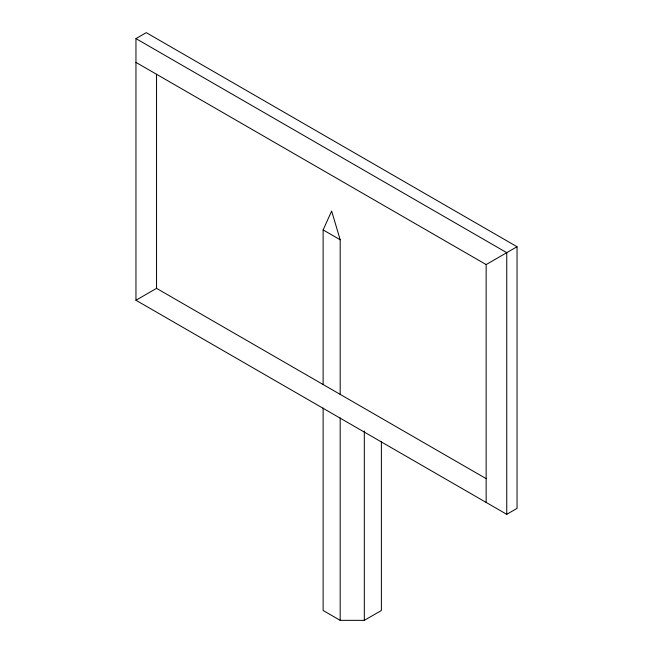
<?xml version="1.0" encoding="UTF-8"?>
<svg xmlns="http://www.w3.org/2000/svg" width="653" height="653" viewBox="0 0 653 653"><rect width="100%" height="100%" fill="white"/><g stroke="black" fill="none" stroke-linecap="round" stroke-linejoin="round"><path stroke-width="0.98" d="M323.121 384.584L323.121 229.913L331.651 211.05L340.18 239.765L340.18 394.436M135.955 38.6L146.248 32.65L517.045 246.728L517.045 508.385L506.752 514.327L135.955 300.249L135.955 38.6L506.752 252.67L506.752 514.327M135.955 300.249L156.549 288.357L486.15 478.649M135.955 62.386L486.15 264.571L517.045 246.728M323.121 407.994L323.121 610.498L340.18 620.35L364.317 620.35L381.385 610.498L381.385 441.575M323.121 229.913L340.18 239.765M486.15 264.571L486.15 502.435M364.317 431.07L364.317 620.35M340.18 417.847L340.18 620.35M156.549 74.279L156.549 288.357"/></g></svg>
